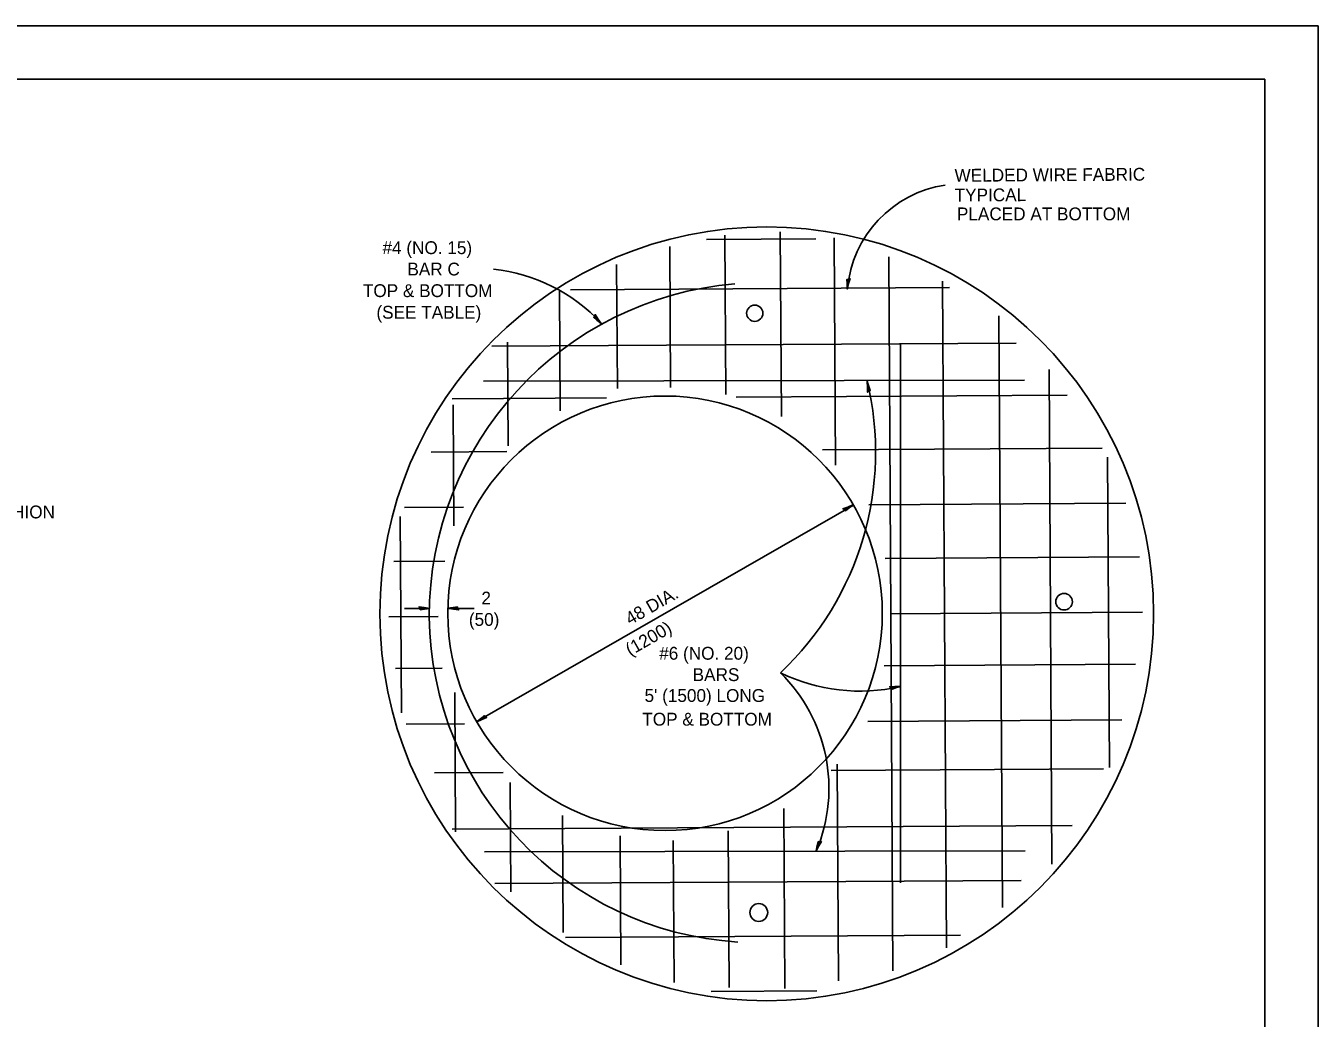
# Model space of a CAD drawing. Extents: x 785680 to 786360, y 1850395 to 1850835.
# Drawn here: x 786118.3 to 786360.1, y 1850649.3 to 1850834.9 of the extents above; entities that cross this region are included whole.
import ezdxf

# ---------------------------------------------------------------- set-up
doc = ezdxf.new("R2010")
doc.units = 0
for name, color, linetype in [('Design_EX_Roadway Dimensions', 7, 'Continuous'), ('Design_EX_Roadway Notes', 7, 'Continuous'), ('Level 48', 7, 'Continuous'), ('Sheets_50 Reference Boundary', 7, 'Continuous'), ('Sheets_General Details', 7, 'Continuous'), ('Sheets_Printer Plotting Border', 7, 'Continuous'), ('Topo_Building', 7, 'Continuous')]:
    doc.layers.add(name, color=color, linetype=linetype)

msp = doc.modelspace()

# ---------------------------------------------------------------- linework, layer by layer
at = {"layer": 'Design_EX_Roadway Dimensions'}
for p, q in [((786202.83, 1850704.91), (786273.11, 1850745.26)), ((786189.08, 1850725.94), (786193.83, 1850725.94)), ((786197.4, 1850725.94), (786202.15, 1850725.94))]:
    msp.add_line(p, q, dxfattribs=at)
for points in [[(786271.42, 1850744.41), (786271.61, 1850744.2), (786272.22, 1850744.7), (786273.02, 1850745.31), (786272.03, 1850744.9), (786271.14, 1850744.57), (786271.42, 1850744.41), (786271.58, 1850744.29), (786272.44, 1850744.97), (786271.31, 1850744.56), (786271.58, 1850744.44), (786272, 1850744.72), (786271.55, 1850744.54)], [(786192, 1850725.97), (786192.06, 1850725.69), (786192.83, 1850725.81), (786193.83, 1850725.94), (786192.77, 1850726.08), (786191.83, 1850726.25), (786192, 1850725.97), (786192.08, 1850725.78), (786193.16, 1850725.94), (786191.98, 1850726.15), (786192.15, 1850725.91), (786192.65, 1850725.95), (786192.17, 1850726.02)], [(786199.07, 1850725.94), (786199.01, 1850726.21), (786198.23, 1850726.09), (786197.23, 1850725.96), (786198.3, 1850725.82), (786199.23, 1850725.66), (786199.07, 1850725.94), (786198.99, 1850726.12), (786197.91, 1850725.96), (786199.09, 1850725.76), (786198.91, 1850725.99), (786198.42, 1850725.96), (786198.9, 1850725.88)], [(786204.18, 1850705.68), (786203.98, 1850705.88), (786203.39, 1850705.37), (786202.61, 1850704.73), (786203.59, 1850705.17), (786204.47, 1850705.53), (786204.18, 1850705.68), (786204.02, 1850705.79), (786203.18, 1850705.09), (786204.29, 1850705.54), (786204.02, 1850705.64), (786203.62, 1850705.35), (786204.06, 1850705.54)]]:
    msp.add_lwpolyline(points, dxfattribs=at)
at = {"layer": 'Design_EX_Roadway Notes'}
for points in [[(786272.17, 1850787.51), (786271.89, 1850787.48), (786271.91, 1850786.7), (786271.93, 1850785.69), (786272.19, 1850786.73), (786272.47, 1850787.64), (786272.17, 1850787.51), (786271.98, 1850787.45), (786272, 1850786.36), (786272.35, 1850787.51), (786272.1, 1850787.36), (786272.07, 1850786.86), (786272.2, 1850787.33)], [(786224.68, 1850780.61), (786224.52, 1850780.38), (786225.12, 1850779.88), (786225.88, 1850779.22), (786225.28, 1850780.11), (786224.79, 1850780.92), (786224.68, 1850780.61), (786224.6, 1850780.43), (786225.43, 1850779.72), (786224.81, 1850780.75), (786224.75, 1850780.46), (786225.1, 1850780.11), (786224.84, 1850780.52)], [(786275.99, 1850766.61), (786276.24, 1850766.72), (786275.97, 1850767.46), (786275.65, 1850768.41), (786275.72, 1850767.34), (786275.74, 1850766.39), (786275.99, 1850766.61), (786276.15, 1850766.72), (786275.78, 1850767.75), (786275.81, 1850766.55), (786276.01, 1850766.77), (786275.88, 1850767.25), (786275.9, 1850766.77)], [(786280.11, 1850711.04), (786280.22, 1850710.78), (786280.96, 1850711.06), (786281.91, 1850711.38), (786280.84, 1850711.31), (786279.89, 1850711.29), (786280.11, 1850711.04), (786280.23, 1850710.88), (786281.25, 1850711.25), (786280.05, 1850711.22), (786280.27, 1850711.02), (786280.75, 1850711.15), (786280.27, 1850711.13)], [(786266.79, 1850682.27), (786266.51, 1850682.31), (786266.34, 1850681.55), (786266.1, 1850680.57), (786266.62, 1850681.51), (786267.11, 1850682.32), (786266.79, 1850682.27), (786266.59, 1850682.26), (786266.35, 1850681.2), (786266.97, 1850682.22), (786266.69, 1850682.14), (786266.54, 1850681.67), (786266.78, 1850682.09)]]:
    msp.add_lwpolyline(points, dxfattribs=at)
for centre, radius, start, end in [((786293.44, 1850783.83), 21.54, 98.3972, 175.0419), ((786202.03, 1850756.81), 32.83, 43.3627, 83.5072), ((786220.54, 1850755.16), 56.71, 313.3147, 13.6842), ((786238.29, 1850692.29), 30.23, 337.308, 45.5998), ((786274.38, 1850744.62), 34.16, 244.0865, 282.6242)]:
    msp.add_arc(centre, radius, start, end, dxfattribs=at)
at = {"layer": 'Level 48'}
msp.add_lwpolyline([(785680.05, 1850834.92), (786360.05, 1850834.92), (786360.05, 1850394.92), (785680.05, 1850394.92)], close=True, dxfattribs=at)
at = {"layer": 'Sheets_50 Reference Boundary'}
msp.add_lwpolyline([(785720.05, 1850824.92), (786350.05, 1850824.92), (786350.05, 1850424.92), (785720.05, 1850424.92)], close=True, dxfattribs=at)
at = {"layer": 'Sheets_General Details'}
for p, q in [((786360.05, 1850834.92), (785680.05, 1850834.92)), ((786360.05, 1850394.92), (786360.05, 1850834.92))]:
    msp.add_line(p, q, dxfattribs=at)
msp.add_lwpolyline([(785720.05, 1850824.92), (786350.05, 1850824.92), (786350.05, 1850404.92), (785720.05, 1850404.92)], close=True, dxfattribs=at)
at = {"layer": 'Sheets_Printer Plotting Border'}
msp.add_lwpolyline([(785680.05, 1850394.92), (786360.05, 1850394.92), (786360.05, 1850834.92), (785680.05, 1850834.92)], close=True, dxfattribs=at)
at = {"layer": 'Topo_Building'}
for p, q in [((786259.63, 1850761.82), (786259.42, 1850796.38)), ((786238.89, 1850767.25), (786238.73, 1850793.66)), ((786245.59, 1850794.96), (786266.06, 1850795.08)), ((786249.2, 1850765.98), (786249.02, 1850795.78)), ((786269.72, 1850752.76), (786269.47, 1850795.26)), ((786280.5, 1850658.12), (786279.7, 1850791.73)), ((786228.93, 1850767.06), (786228.79, 1850790.26)), ((786290.5, 1850662.42), (786289.76, 1850787.17)), ((786218.21, 1850762.9), (786218.08, 1850785.27)), ((786220.15, 1850785.56), (786291.07, 1850785.98)), ((786300.99, 1850670.01), (786300.33, 1850780.67)), ((786205.43, 1850774.97), (786303.54, 1850775.55)), ((786208.51, 1850756.38), (786208.4, 1850775.76)), ((786281.88, 1850775.37), (786281.88, 1850674.57)), ((786310.25, 1850678.11), (786309.7, 1850770.66)), ((786203.88, 1850768.42), (786305.08, 1850768.61)), ((786198.05, 1850765.16), (786226.92, 1850765.33)), ((786251.18, 1850765.48), (786313.07, 1850765.85)), ((786198.33, 1850741.36), (786198.2, 1850763.99)), ((786194.12, 1850755.19), (786208.27, 1850755.28)), ((786267.29, 1850755.63), (786319.62, 1850755.94)), ((786321.01, 1850696.18), (786320.67, 1850754.23)), ((786275.99, 1850745.34), (786324.09, 1850745.62)), ((786188.54, 1850706.41), (786188.32, 1850743.16)), ((786189.08, 1850744.82), (786200.12, 1850744.88)), ((786279.07, 1850735.27), (786326.63, 1850735.56)), ((786187.08, 1850734.72), (786196.68, 1850734.78)), ((786186.18, 1850724.37), (786195.41, 1850724.43)), ((786279.97, 1850724.93), (786327.18, 1850725.22)), ((786187.45, 1850714.68), (786196.14, 1850714.73)), ((786278.88, 1850715.22), (786325.9, 1850715.5)), ((786198.67, 1850684.14), (786198.52, 1850710.21)), ((786189.44, 1850704.26), (786200.3, 1850704.33)), ((786275.81, 1850704.78), (786323.3, 1850705.06)), ((786194.69, 1850695.15), (786207.55, 1850695.23)), ((786268.92, 1850695.59), (786319.91, 1850695.9)), ((786270.3, 1850656.26), (786270.06, 1850696.81)), ((786209.01, 1850672.91), (786208.89, 1850693.37)), ((786218.79, 1850665.31), (786218.66, 1850687.22)), ((786260.27, 1850654.8), (786260.06, 1850688.48)), ((786198.03, 1850684.63), (786314, 1850685.32)), ((786229.57, 1850659.28), (786229.43, 1850683.41)), ((786239.55, 1850655.96), (786239.39, 1850682.51)), ((786249.86, 1850654.99), (786249.68, 1850684.32)), ((786204.05, 1850680.42), (786305.25, 1850680.61)), ((786206, 1850674.45), (786304.48, 1850675.04)), ((786219.2, 1850664.35), (786293.14, 1850664.79)), ((786246.47, 1850654.29), (786266.23, 1850654.4))]:
    msp.add_line(p, q, dxfattribs=at)
for centre, radius in [((786256.88, 1850724.93), 72.38), ((786254.64, 1850781.16), 1.52), ((786237.85, 1850725.02), 40.65), ((786312.52, 1850727.19), 1.55), ((786255.39, 1850669.05), 1.67)]:
    msp.add_circle(centre, radius, dxfattribs=at)
for centre, radius, start, end in [((786256.14, 1850724.48), 62.4, 94.804, 180.1324), ((786255.31, 1850724.97), 61.57, 180.5854, 266.4228)]:
    msp.add_arc(centre, radius, start, end, dxfattribs=at)

# ---------------------------------------------------------------- texts
at = {"layer": 'Design_EX_Roadway Dimensions'}
for s, p in [('2', (786203.49, 1850726.67)), ('(50)', (786201.15, 1850722.67))]:
    msp.add_text(s, height=2.4, dxfattribs=at).set_placement(p)
for s, rotation, p in [('48 DIA.', 29.8012, (786231.31, 1850722.75)), ('(1200)', 29.8571, (786231.33, 1850716.97))]:
    msp.add_text(s, height=2.4, rotation=rotation, dxfattribs=at).set_placement(p)
at = {"layer": 'Design_EX_Roadway Notes'}
for s, p in [('WELDED WIRE FABRIC ', (786292.03, 1850805.75)), ('TYPICAL', (786292.05, 1850802.05))]:
    msp.add_text(s, height=2.4, rotation=0.3419, dxfattribs=at).set_placement(p)
for s, p in [('PLACED AT BOTTOM', (786292.47, 1850798.54)), ('#4 (NO. 15)', (786184.99, 1850792.22)), ('BAR C', (786189.65, 1850788.22)), ('TOP & BOTTOM', (786181.32, 1850784.18)), ('(SEE TABLE)', (786183.85, 1850780.14)), ('SAND CUSHION', (786099.1, 1850742.78)), ('#6 (NO. 20)', (786236.76, 1850716.34)), ('BARS', (786243.02, 1850712.34)), ("5' (1500) LONG", (786234.02, 1850708.44)), ('TOP & BOTTOM', (786233.6, 1850704.01))]:
    msp.add_text(s, height=2.4, dxfattribs=at).set_placement(p)

doc.saveas('drawing.dxf')
